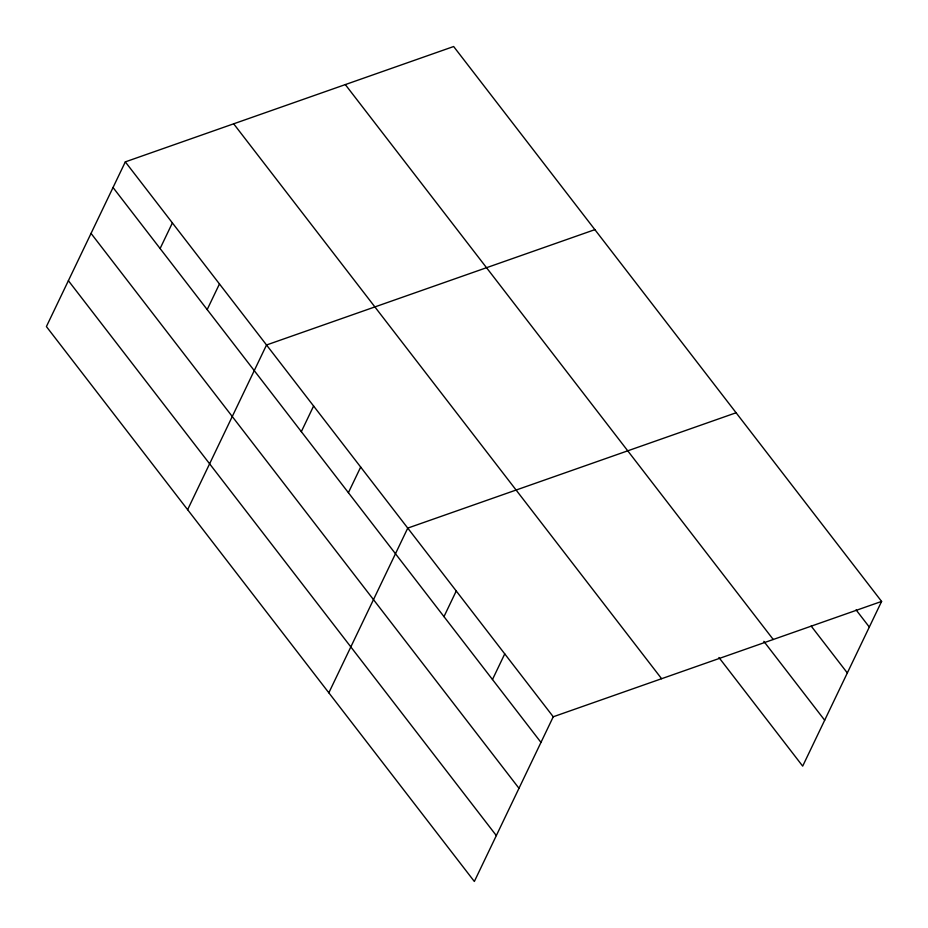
<?xml version="1.0" encoding="UTF-8"?>
<svg xmlns="http://www.w3.org/2000/svg" width="928" height="928" viewBox="0 0 928 928"><rect width="100%" height="100%" fill="white"/><g stroke="black" fill="none" stroke-linecap="round" stroke-linejoin="round"><path stroke-width="1.39" d="M125.315 161.878L46.4 326.575L474.347 881.472L553.25 716.776L881.6 601.425L453.653 46.528L125.315 161.878L553.25 716.776M160.103 248.542L172.388 222.917M207.176 309.581L219.46 283.956M187.618 509.692L266.533 344.984L594.883 229.645M301.322 431.659L313.606 406.023M348.394 492.698L360.679 467.062M328.837 692.81L407.752 528.102L736.101 412.763M443.978 616.621L456.251 590.997M492.478 679.516L504.751 653.88M881.6 601.425L802.685 766.122L718.922 657.5M856.092 609.905L869.316 627.061M811.176 626.075L847.334 672.951M345.309 84.587L773.244 639.485M763.837 641.341L824.679 720.232M233.67 123.807L661.606 678.704M113.03 187.502L540.978 742.4M91.037 233.392L518.984 788.301M68.394 280.685L496.329 835.583"/></g></svg>
